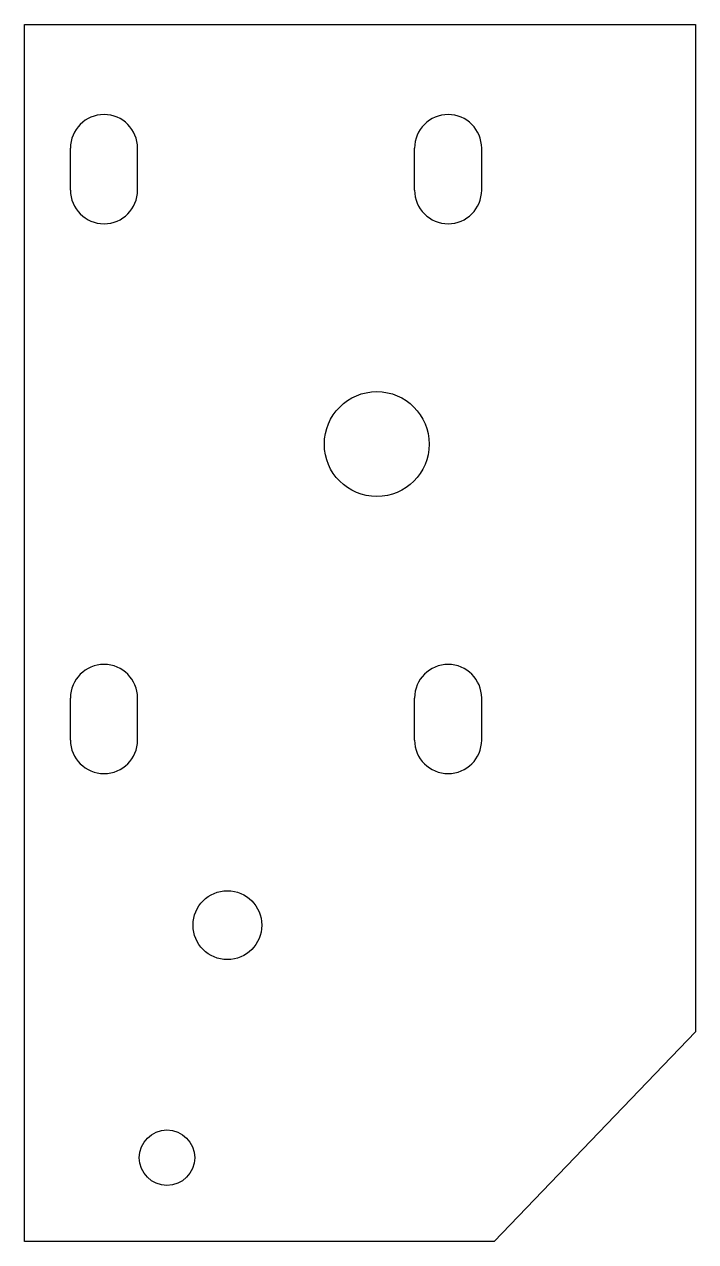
# Model space of a CAD drawing. Header units: millimetres. Extents: x -42 to 38, y -95 to 50.
import ezdxf

# ---------------------------------------------------------------- set-up
doc = ezdxf.new("R2010")
doc.units = ezdxf.units.MM

msp = doc.modelspace()

# ---------------------------------------------------------------- linework, layer by layer
for p, q in [((-42, 50), (38, 50)), ((-42, -95), (-42, 50)), ((38, 50), (38, -70)), ((-36.5, 30.25), (-36.5, 35.25)), ((-28.5, 30.25), (-28.5, 35.25)), ((4.5, 30.25), (4.5, 35.25)), ((12.5, 30.25), (12.5, 35.25)), ((-36.5, -35.25), (-36.5, -30.25)), ((-28.5, -35.25), (-28.5, -30.25)), ((4.5, -35.25), (4.5, -30.25)), ((12.5, -35.25), (12.5, -30.25)), ((38, -70), (14, -95)), ((14, -95), (-42, -95))]:
    msp.add_line(p, q)
for centre, radius in [((0, 0), 6.25), ((-17.8, -57.3), 4.1), ((-25, -85), 3.3)]:
    msp.add_circle(centre, radius)
for centre, start, end in [((-32.5, 35.25), 0, 180), ((8.5, 35.25), 0, 180), ((-32.5, 30.25), 180, 360), ((8.5, 30.25), 180, 360), ((-32.5, -30.25), 0, 180), ((8.5, -30.25), 0, 180), ((-32.5, -35.25), 180, 360), ((8.5, -35.25), 180, 360)]:
    msp.add_arc(centre, 4, start, end)

doc.saveas('drawing.dxf')
